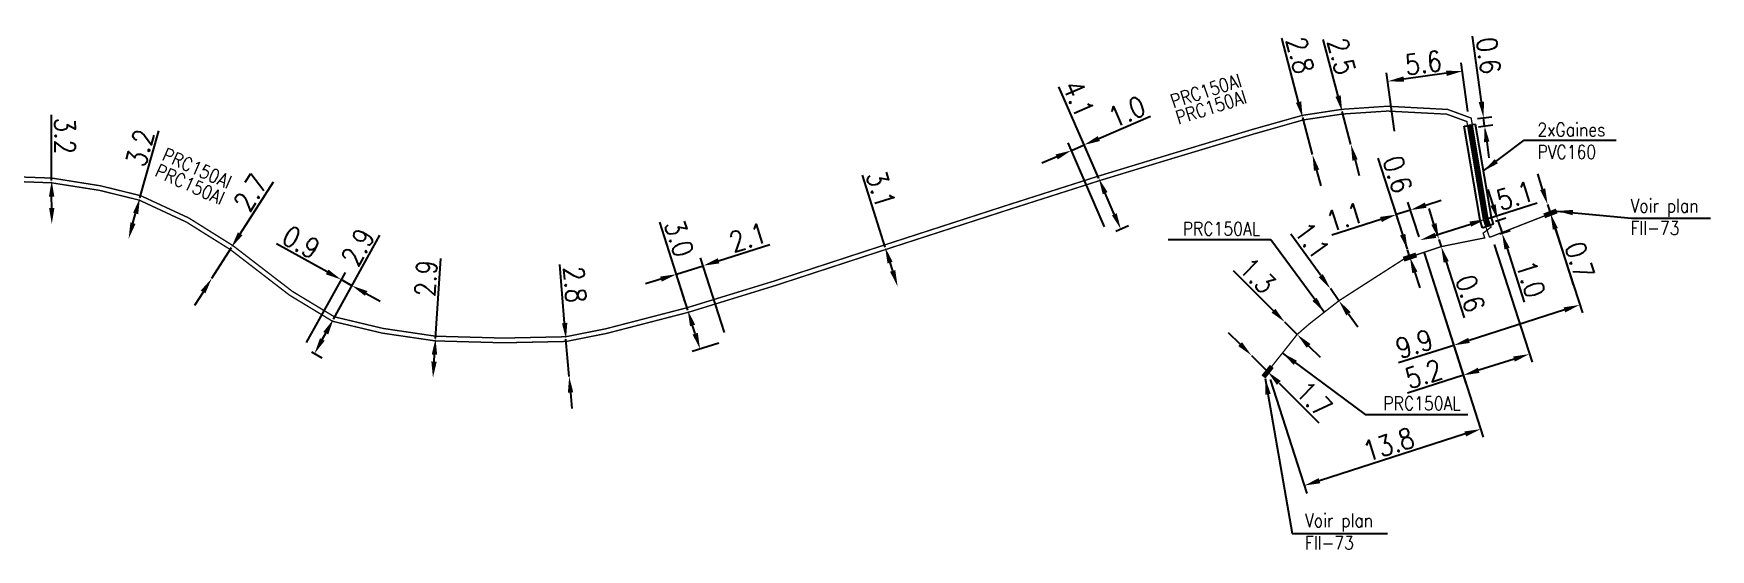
# Model space of a CAD drawing. Header units: millimetres. Extents: x 113190 to 114000, y 149000 to 149995.
# Drawn here: x 113842.7 to 113967.5, y 149484.8 to 149523.2 of the extents above; entities that cross this region are included whole.
import ezdxf
from ezdxf.enums import TextEntityAlignment as Align

# ---------------------------------------------------------------- set-up
doc = ezdxf.new("R2010")
doc.units = ezdxf.units.MM
doc.header["$PDMODE"] = 34
doc.layers.get('0').update_dxf_attribs({"linetype": 'CONTINUOUS'})
doc.layers.get('DEFPOINTS').update_dxf_attribs({"linetype": 'CONTINUOUS'})
for name, color, linetype in [('M_130', 3, 'M_ST_15'), ('M_300', 7, 'CONTINUOUS'), ('M_400', 7, 'CONTINUOUS')]:
    doc.layers.add(name, color=color, linetype=linetype)
doc.styles.get("Standard").update_dxf_attribs({"font": 'romans.shx', "width": 0.85})
doc.linetypes.add('M_ST_15', pattern='A,5,-0.3,["XX",Standard,S=1,R=0,X=0,Y=-0.5],-2.5', length=7.8)
doc.dimstyles.get("Standard").update_dxf_attribs({"dimtxt": 1.5, "dimasz": 1.2, "dimexe": 0.625, "dimexo": 0.625, "dimgap": 0.25, "dimtad": 1, "dimdec": 1, "dimzin": 0, "dimdsep": 46, "dimtxsty": 'Standard', "dimcen": -0.5, "dimadec": 0, "dimazin": 0, "dimtfac": 1, "dimtdec": 1, "dimtmove": 0, "dimatfit": 3, "dimfxl": 0, "dimtolj": 1, "dimtzin": 0, "dimarcsym": 0})

# ---------------------------------------------------------------- blocks, each defined once
blk = doc.blocks.new('M_300_03')
at = {"color": 0, "linetype": 'Continuous'}
blk.add_solid([(-1, 0.375), (-1, -0.375), (1, 0.375), (1, -0.375)], dxfattribs=at)
at = {"color": 0, "linetype": 'Continuous', "width": 0.75, "flags": 3}
for tag, p in [('DEF_LEG', (0, -5)), ('DEF_COUP', (0, -7.5)), ('DEF_TYPE', (0, -10))]:
    blk.add_attdef(tag, text='', height=1.2, dxfattribs=at).set_placement(p, align=Align.MIDDLE)
blk = doc.blocks.new('*D110')
at = {"layer": 'DEFPOINTS', "color": 0, "linetype": 'Continuous', "transparency": 16777216}
for p in [(113955.4, 149510.49), (113955.4, 149510.49), (113955.61, 149509.83)]:
    blk.add_point(p, dxfattribs=at)
at = {"layer": 'M_300', "color": 0, "linetype": 'Continuous', "lineweight": -2, "transparency": 16777216}
for p, q in [((113955.03, 149511.64), (113954.67, 149512.78)), ((113955.4, 149510.49), (113955.61, 149509.83)), ((113955.98, 149508.68), (113957.31, 149504.52))]:
    blk.add_line(p, q, dxfattribs=at)
at = {"layer": 'M_300', "color": 0, "linetype": 'Continuous', "transparency": 16777216}
for points in [[(113955.22, 149511.7), (113954.84, 149511.57), (113955.4, 149510.49)], [(113956.17, 149508.74), (113955.79, 149508.62), (113955.61, 149509.83)]]:
    blk.add_solid(points, dxfattribs=at)
at = {"layer": 'M_300', "color": 0, "linetype": 'Continuous', "transparency": 16777216, "insert": (113957.78, 149506.33), "char_height": 1.5, "attachment_point": 5, "rotation": 287.7581}
blk.add_mtext('\\A1;0.7', dxfattribs=at)
blk = doc.blocks.new('*D111')
at = {"layer": 'DEFPOINTS', "color": 0, "linetype": 'Continuous', "transparency": 16777216}
for p in [(113947.31, 149507.9), (113947.31, 149507.9), (113947.48, 149507.36)]:
    blk.add_point(p, dxfattribs=at)
at = {"layer": 'M_130', "color": 0, "linetype": 'Continuous', "lineweight": -2, "transparency": 16777216}
for p, q in [((113946.94, 149509.04), (113946.58, 149510.19)), ((113947.31, 149507.9), (113947.48, 149507.36)), ((113947.85, 149506.22), (113949.18, 149502.05))]:
    blk.add_line(p, q, dxfattribs=at)
at = {"layer": 'M_130', "color": 0, "linetype": 'Continuous', "transparency": 16777216}
for points in [[(113947.13, 149509.11), (113946.75, 149508.98), (113947.31, 149507.9)], [(113948.04, 149506.28), (113947.66, 149506.16), (113947.48, 149507.36)]]:
    blk.add_solid(points, dxfattribs=at)
at = {"layer": 'M_130', "color": 0, "linetype": 'Continuous', "transparency": 16777216, "insert": (113949.65, 149503.87), "char_height": 1.5, "attachment_point": 5, "rotation": 287.7581}
blk.add_mtext('\\A1;0.6', dxfattribs=at)
blk = doc.blocks.new('*D112')
at = {"layer": 'DEFPOINTS', "color": 0, "linetype": 'Continuous', "transparency": 16777216}
for p in [(113944.98, 149507.11), (113944.98, 149507.11), (113945.15, 149506.58)]:
    blk.add_point(p, dxfattribs=at)
at = {"layer": 'M_300', "color": 0, "linetype": 'Continuous', "lineweight": -2, "transparency": 16777216}
for p, q in [((113944.62, 149508.25), (113942.79, 149513.94)), ((113945.15, 149506.58), (113944.98, 149507.11)), ((113945.52, 149505.43), (113945.88, 149504.29))]:
    blk.add_line(p, q, dxfattribs=at)
at = {"layer": 'M_300', "color": 0, "linetype": 'Continuous', "transparency": 16777216}
for points in [[(113944.81, 149508.31), (113944.42, 149508.19), (113944.98, 149507.11)], [(113945.71, 149505.5), (113945.33, 149505.37), (113945.15, 149506.58)]]:
    blk.add_solid(points, dxfattribs=at)
at = {"layer": 'M_300', "color": 0, "linetype": 'Continuous', "transparency": 16777216, "insert": (113944.23, 149512.74), "char_height": 1.5, "attachment_point": 5, "rotation": 287.7581}
blk.add_mtext('\\A1;0.6', dxfattribs=at)
blk = doc.blocks.new('*D113')
at = {"layer": 'DEFPOINTS', "color": 0, "linetype": 'Continuous', "transparency": 16777216}
for p in [(113939.23, 149504.23), (113939.23, 149504.23), (113939.87, 149503.33)]:
    blk.add_point(p, dxfattribs=at)
at = {"layer": 'M_130', "color": 0, "linetype": 'Continuous', "lineweight": -2, "transparency": 16777216}
for p, q in [((113938.52, 149505.2), (113936.28, 149508.29)), ((113939.87, 149503.33), (113939.23, 149504.23)), ((113940.58, 149502.36), (113941.28, 149501.39))]:
    blk.add_line(p, q, dxfattribs=at)
at = {"layer": 'M_130', "color": 0, "linetype": 'Continuous', "transparency": 16777216}
for points in [[(113938.68, 149505.31), (113938.36, 149505.08), (113939.23, 149504.23)], [(113940.74, 149502.48), (113940.41, 149502.24), (113939.87, 149503.33)]]:
    blk.add_solid(points, dxfattribs=at)
at = {"layer": 'M_130', "color": 0, "linetype": 'Continuous', "transparency": 16777216, "insert": (113937.86, 149507.82), "char_height": 1.5, "attachment_point": 5, "rotation": 305.9217}
blk.add_mtext('\\A1;1.1', dxfattribs=at)
blk = doc.blocks.new('*D114')
at = {"layer": 'DEFPOINTS', "color": 0, "linetype": 'Continuous', "transparency": 16777216}
for p in [(113935.84, 149501.74), (113935.84, 149501.74), (113936.76, 149500.82)]:
    blk.add_point(p, dxfattribs=at)
at = {"layer": 'M_130', "color": 0, "linetype": 'Continuous', "lineweight": -2, "transparency": 16777216}
for p, q in [((113934.99, 149502.59), (113932.03, 149505.55)), ((113936.76, 149500.82), (113935.84, 149501.74)), ((113937.61, 149499.97), (113938.46, 149499.12))]:
    blk.add_line(p, q, dxfattribs=at)
at = {"layer": 'M_130', "color": 0, "linetype": 'Continuous', "transparency": 16777216}
for points in [[(113935.14, 149502.73), (113934.85, 149502.45), (113935.84, 149501.74)], [(113937.75, 149500.11), (113937.47, 149499.83), (113936.76, 149500.82)]]:
    blk.add_solid(points, dxfattribs=at)
at = {"layer": 'M_130', "color": 0, "linetype": 'Continuous', "transparency": 16777216, "insert": (113933.8, 149505.2), "char_height": 1.5, "attachment_point": 5, "rotation": 314.9629}
blk.add_mtext('\\A1;1.3', dxfattribs=at)
blk = doc.blocks.new('*D115')
at = {"layer": 'DEFPOINTS', "color": 0, "linetype": 'Continuous', "transparency": 16777216}
for p in [(113933.36, 149499.26), (113933.36, 149499.26), (113934.56, 149498.05)]:
    blk.add_point(p, dxfattribs=at)
at = {"layer": 'M_300', "color": 0, "linetype": 'Continuous', "lineweight": -2, "transparency": 16777216}
for p, q in [((113932.51, 149500.1), (113931.66, 149500.95)), ((113933.36, 149499.26), (113934.56, 149498.05)), ((113935.41, 149497.2), (113938.37, 149494.24))]:
    blk.add_line(p, q, dxfattribs=at)
at = {"layer": 'M_300', "color": 0, "linetype": 'Continuous', "transparency": 16777216}
for points in [[(113932.65, 149500.25), (113932.37, 149499.96), (113933.36, 149499.26)], [(113935.55, 149497.35), (113935.26, 149497.06), (113934.56, 149498.05)]]:
    blk.add_solid(points, dxfattribs=at)
at = {"layer": 'M_300', "color": 0, "linetype": 'Continuous', "transparency": 16777216, "insert": (113938.02, 149496), "char_height": 1.5, "attachment_point": 5, "rotation": 314.9629}
blk.add_mtext('\\A1;1.7', dxfattribs=at)
blk = doc.blocks.new('*D116')
at = {"layer": 'DEFPOINTS', "color": 0, "linetype": 'Continuous', "transparency": 16777216}
for p in [(113951.24, 149508.11), (113946.02, 149507.49), (113949.13, 149497.78)]:
    blk.add_point(p, dxfattribs=at)
at = {"layer": 'M_130', "color": 0, "linetype": 'Continuous', "lineweight": -2, "transparency": 16777216}
for p, q in [((113946.21, 149506.89), (113949.32, 149497.18)), ((113951.43, 149507.51), (113954.24, 149498.76)), ((113949.13, 149497.78), (113944.96, 149496.45)), ((113952.9, 149498.99), (113950.27, 149498.15))]:
    blk.add_line(p, q, dxfattribs=at)
at = {"layer": 'M_130', "color": 0, "linetype": 'Continuous', "transparency": 16777216}
for points in [[(113952.84, 149499.18), (113952.96, 149498.8), (113954.05, 149499.36)], [(113950.21, 149498.34), (113950.33, 149497.96), (113949.13, 149497.78)]]:
    blk.add_solid(points, dxfattribs=at)
at = {"layer": 'M_130', "color": 0, "linetype": 'Continuous', "transparency": 16777216, "insert": (113946.17, 149497.88), "char_height": 1.5, "attachment_point": 5, "rotation": 17.7581}
blk.add_mtext('\\A1;5.2', dxfattribs=at)
blk = doc.blocks.new('*D117')
at = {"layer": 'DEFPOINTS', "color": 0, "linetype": 'Continuous', "transparency": 16777216}
for p in [(113955.61, 149509.83), (113946.02, 149507.49), (113948.41, 149500.01)]:
    blk.add_point(p, dxfattribs=at)
at = {"layer": 'M_300', "color": 0, "linetype": 'Continuous', "lineweight": -2, "transparency": 16777216}
for p, q in [((113955.8, 149509.23), (113957.99, 149502.42)), ((113946.21, 149506.89), (113948.6, 149499.42)), ((113956.65, 149502.65), (113949.55, 149500.38)), ((113948.41, 149500.01), (113944.31, 149498.7))]:
    blk.add_line(p, q, dxfattribs=at)
at = {"layer": 'M_300', "color": 0, "linetype": 'Continuous', "transparency": 16777216}
for points in [[(113956.59, 149502.84), (113956.71, 149502.46), (113957.79, 149503.02)], [(113949.49, 149500.57), (113949.61, 149500.19), (113948.41, 149500.01)]]:
    blk.add_solid(points, dxfattribs=at)
at = {"layer": 'M_300', "color": 0, "linetype": 'Continuous', "transparency": 16777216, "insert": (113945.48, 149500.12), "char_height": 1.5, "attachment_point": 5, "rotation": 17.7581}
blk.add_mtext('\\A1;9.9', dxfattribs=at)
blk = doc.blocks.new('*D118')
at = {"layer": 'DEFPOINTS', "color": 0, "linetype": 'Continuous', "transparency": 16777216}
for p in [(113946.02, 149507.49), (113934.56, 149498.05), (113937.28, 149489.57)]:
    blk.add_point(p, dxfattribs=at)
at = {"layer": 'M_300', "color": 0, "linetype": 'Continuous', "lineweight": -2, "transparency": 16777216}
for p, q in [((113946.21, 149506.89), (113950.6, 149493.18)), ((113934.75, 149497.46), (113937.47, 149488.97)), ((113949.27, 149493.41), (113938.42, 149489.93))]:
    blk.add_line(p, q, dxfattribs=at)
at = {"layer": 'M_300', "color": 0, "linetype": 'Continuous', "transparency": 16777216}
for points in [[(113949.21, 149493.6), (113949.33, 149493.22), (113950.41, 149493.77)], [(113938.36, 149490.12), (113938.48, 149489.74), (113937.28, 149489.57)]]:
    blk.add_solid(points, dxfattribs=at)
at = {"layer": 'M_300', "color": 0, "linetype": 'Continuous', "transparency": 16777216, "insert": (113943.57, 149492.63), "char_height": 1.5, "attachment_point": 5, "rotation": 17.7581}
blk.add_mtext('\\A1;13.8', dxfattribs=at)
blk = doc.blocks.new('*D119')
at = {"layer": 'DEFPOINTS', "color": 0, "linetype": 'Continuous', "transparency": 16777216}
for p in [(113950.94, 149509.06), (113951.7, 149509.31), (113951.24, 149508.11)]:
    blk.add_point(p, dxfattribs=at)
at = {"layer": 'M_130', "color": 0, "linetype": 'Continuous', "lineweight": -2, "transparency": 16777216}
for p, q in [((113951.34, 149510.45), (113950.97, 149511.6)), ((113951.53, 149509.25), (113952.3, 149509.5)), ((113951.7, 149509.31), (113952.01, 149508.35)), ((113951.84, 149508.3), (113952.61, 149508.55)), ((113952.38, 149507.21), (113953.65, 149503.22))]:
    blk.add_line(p, q, dxfattribs=at)
at = {"layer": 'M_130', "color": 0, "linetype": 'Continuous', "transparency": 16777216}
for points in [[(113951.53, 149510.51), (113951.15, 149510.39), (113951.7, 149509.31)], [(113952.57, 149507.27), (113952.19, 149507.15), (113952.01, 149508.35)]]:
    blk.add_solid(points, dxfattribs=at)
at = {"layer": 'M_130', "color": 0, "linetype": 'Continuous', "transparency": 16777216, "insert": (113954.15, 149504.95), "char_height": 1.5, "attachment_point": 5, "rotation": 287.7581}
blk.add_mtext('\\A1;1.0', dxfattribs=at)
blk = doc.blocks.new('*D120')
at = {"layer": 'DEFPOINTS', "color": 0, "linetype": 'Continuous', "transparency": 16777216}
for p in [(113950.79, 149509.4), (113945.9, 149507.84), (113946.02, 149507.49)]:
    blk.add_point(p, dxfattribs=at)
at = {"layer": 'M_130', "color": 0, "linetype": 'Continuous', "lineweight": -2, "transparency": 16777216}
for p, q in [((113950.79, 149509.4), (113954.61, 149510.63)), ((113947.05, 149508.2), (113949.65, 149509.04)), ((113945.83, 149508.08), (113945.71, 149508.43))]:
    blk.add_line(p, q, dxfattribs=at)
at = {"layer": 'M_130', "color": 0, "linetype": 'Continuous', "transparency": 16777216}
for points in [[(113949.59, 149509.23), (113949.71, 149508.85), (113950.79, 149509.4)], [(113946.99, 149508.39), (113947.11, 149508.01), (113945.9, 149507.84)]]:
    blk.add_solid(points, dxfattribs=at)
at = {"layer": 'M_130', "color": 0, "linetype": 'Continuous', "transparency": 16777216, "insert": (113952.97, 149511.15), "char_height": 1.5, "attachment_point": 5, "rotation": 17.7581}
blk.add_mtext('\\A1;5.1', dxfattribs=at)
blk = doc.blocks.new('*D121')
at = {"layer": 'DEFPOINTS', "color": 0, "linetype": 'Continuous', "transparency": 16777216}
for p in [(113943.51, 149519.67), (113949.55, 149516.8), (113944.09, 149515.34)]:
    blk.add_point(p, dxfattribs=at)
at = {"layer": 'M_130', "color": 0, "linetype": 'Continuous', "lineweight": -2, "transparency": 16777216}
for p, q in [((113944.01, 149515.96), (113943.42, 149520.29)), ((113947.87, 149520.26), (113944.69, 149519.83)), ((113949.47, 149517.42), (113948.97, 149521.04))]:
    blk.add_line(p, q, dxfattribs=at)
at = {"layer": 'M_130', "color": 0, "linetype": 'Continuous', "transparency": 16777216}
for points in [[(113947.84, 149520.46), (113947.89, 149520.06), (113949.06, 149520.42)], [(113944.67, 149520.03), (113944.72, 149519.63), (113943.51, 149519.67)]]:
    blk.add_solid(points, dxfattribs=at)
at = {"layer": 'M_130', "color": 0, "linetype": 'Continuous', "transparency": 16777216, "insert": (113946.15, 149521.04), "char_height": 1.5, "attachment_point": 5, "rotation": 7.7442}
blk.add_mtext('\\A1;5.6', dxfattribs=at)
blk = doc.blocks.new('*D122')
at = {"layer": 'DEFPOINTS', "color": 0, "linetype": 'Continuous', "transparency": 16777216}
for p in [(113949.55, 149516.8), (113949.63, 149516.2), (113950.71, 149516.34)]:
    blk.add_point(p, dxfattribs=at)
at = {"layer": 'M_130', "color": 0, "linetype": 'Continuous', "lineweight": -2, "transparency": 16777216}
for p, q in [((113950.47, 149518.14), (113949.8, 149523.02)), ((113950.17, 149516.89), (113951.25, 149517.03)), ((113950.71, 149516.34), (113950.63, 149516.95)), ((113950.25, 149516.28), (113951.33, 149516.43)), ((113950.87, 149515.15), (113951.03, 149513.96))]:
    blk.add_line(p, q, dxfattribs=at)
at = {"layer": 'M_130', "color": 0, "linetype": 'Continuous', "transparency": 16777216}
for points in [[(113950.67, 149518.16), (113950.27, 149518.11), (113950.63, 149516.95)], [(113951.07, 149515.18), (113950.67, 149515.13), (113950.71, 149516.34)]]:
    blk.add_solid(points, dxfattribs=at)
at = {"layer": 'M_130', "color": 0, "linetype": 'Continuous', "transparency": 16777216, "insert": (113951.01, 149521.58), "char_height": 1.5, "attachment_point": 5, "rotation": 277.7442}
blk.add_mtext('\\A1;0.6', dxfattribs=at)
blk = doc.blocks.new('*D123')
at = {"layer": 'DEFPOINTS', "color": 0, "linetype": 'Continuous', "transparency": 16777216}
for p in [(113940.11, 149517.41), (113940.76, 149514.97), (113940.76, 149514.97)]:
    blk.add_point(p, dxfattribs=at)
at = {"layer": 'M_130', "color": 0, "linetype": 'Continuous', "lineweight": -2, "transparency": 16777216}
for p, q in [((113939.81, 149518.57), (113938.69, 149522.79)), ((113940.76, 149514.97), (113940.11, 149517.41)), ((113941.07, 149513.81), (113941.37, 149512.65))]:
    blk.add_line(p, q, dxfattribs=at)
at = {"layer": 'M_130', "color": 0, "linetype": 'Continuous', "transparency": 16777216}
for points in [[(113940, 149518.62), (113939.61, 149518.52), (113940.11, 149517.41)], [(113941.26, 149513.86), (113940.87, 149513.75), (113940.76, 149514.97)]]:
    blk.add_solid(points, dxfattribs=at)
at = {"layer": 'M_130', "color": 0, "linetype": 'Continuous', "transparency": 16777216, "insert": (113940.06, 149521.52), "char_height": 1.5, "attachment_point": 5, "rotation": 284.8181}
blk.add_mtext('\\A1;2.5', dxfattribs=at)
blk = doc.blocks.new('*D124')
at = {"layer": 'DEFPOINTS', "color": 0, "linetype": 'Continuous', "transparency": 16777216}
for p in [(113937.17, 149516.96), (113937.9, 149514.21), (113937.9, 149514.21)]:
    blk.add_point(p, dxfattribs=at)
at = {"layer": 'M_130', "color": 0, "linetype": 'Continuous', "lineweight": -2, "transparency": 16777216}
for p, q in [((113936.87, 149518.12), (113935.61, 149522.88)), ((113937.9, 149514.21), (113937.17, 149516.96)), ((113938.21, 149513.05), (113938.51, 149511.89))]:
    blk.add_line(p, q, dxfattribs=at)
at = {"layer": 'M_130', "color": 0, "linetype": 'Continuous', "transparency": 16777216}
for points in [[(113937.06, 149518.17), (113936.67, 149518.07), (113937.17, 149516.96)], [(113938.4, 149513.1), (113938.01, 149513), (113937.9, 149514.21)]]:
    blk.add_solid(points, dxfattribs=at)
at = {"layer": 'M_130', "color": 0, "linetype": 'Continuous', "transparency": 16777216, "insert": (113936.98, 149521.6), "char_height": 1.5, "attachment_point": 5, "rotation": 284.8181}
blk.add_mtext('\\A1;2.8', dxfattribs=at)
blk = doc.blocks.new('*D125')
at = {"layer": 'DEFPOINTS', "color": 0, "linetype": 'Continuous', "transparency": 16777216}
for p in [(113921.99, 149512.44), (113922.68, 149508.26), (113923.63, 149508.67)]:
    blk.add_point(p, dxfattribs=at)
at = {"layer": 'M_130', "color": 0, "linetype": 'Continuous', "lineweight": -2, "transparency": 16777216}
for p, q in [((113921.99, 149512.44), (113919.02, 149519.25)), ((113923.15, 149509.77), (113922.47, 149511.34)), ((113923.26, 149508.51), (113924.2, 149508.92))]:
    blk.add_line(p, q, dxfattribs=at)
at = {"layer": 'M_130', "color": 0, "linetype": 'Continuous', "transparency": 16777216}
for points in [[(113922.65, 149511.42), (113922.29, 149511.26), (113921.99, 149512.44)], [(113923.33, 149509.85), (113922.97, 149509.69), (113923.63, 149508.67)]]:
    blk.add_solid(points, dxfattribs=at)
at = {"layer": 'M_130', "color": 0, "linetype": 'Continuous', "transparency": 16777216, "insert": (113920.5, 149518.36), "char_height": 1.5, "attachment_point": 5, "rotation": 293.5348}
blk.add_mtext('\\A1;4.1', dxfattribs=at)
blk = doc.blocks.new('*D126')
at = {"layer": 'DEFPOINTS', "color": 0, "linetype": 'Continuous', "transparency": 16777216}
for p in [(113920.9, 149514.93), (113921.99, 149512.44), (113922.68, 149508.26)]:
    blk.add_point(p, dxfattribs=at)
at = {"layer": 'M_130', "color": 0, "linetype": 'Continuous', "lineweight": -2, "transparency": 16777216}
for p, q in [((113922, 149515.41), (113925.85, 149517.08)), ((113921.74, 149513.01), (113920.65, 149515.5)), ((113918.86, 149514.04), (113917.76, 149513.56)), ((113922.43, 149508.83), (113919.71, 149515.09)), ((113919.96, 149514.52), (113920.9, 149514.93))]:
    blk.add_line(p, q, dxfattribs=at)
at = {"layer": 'M_130', "color": 0, "linetype": 'Continuous', "transparency": 16777216}
for points in [[(113921.92, 149515.59), (113922.08, 149515.22), (113920.9, 149514.93)], [(113918.78, 149514.22), (113918.94, 149513.85), (113919.96, 149514.52)]]:
    blk.add_solid(points, dxfattribs=at)
at = {"layer": 'M_130', "color": 0, "linetype": 'Continuous', "transparency": 16777216, "insert": (113924.08, 149517.4), "char_height": 1.5, "attachment_point": 5, "rotation": 23.5348}
blk.add_mtext('\\A1;1.0', dxfattribs=at)
blk = doc.blocks.new('*D127')
at = {"layer": 'DEFPOINTS', "color": 0, "linetype": 'Continuous', "transparency": 16777216}
for p in [(113891.4, 149502.64), (113891.4, 149502.64), (113894.32, 149500.37)]:
    blk.add_point(p, dxfattribs=at)
at = {"layer": 'M_130', "color": 0, "linetype": 'Continuous', "lineweight": -2, "transparency": 16777216}
for p, q in [((113891.4, 149502.64), (113889.33, 149509.19)), ((113891.96, 149500.88), (113891.76, 149501.49)), ((113893.72, 149500.18), (113891.72, 149499.55))]:
    blk.add_line(p, q, dxfattribs=at)
at = {"layer": 'M_130', "color": 0, "linetype": 'Continuous', "transparency": 16777216}
for points in [[(113891.95, 149501.55), (113891.57, 149501.43), (113891.4, 149502.64)], [(113892.15, 149500.94), (113891.76, 149500.82), (113892.32, 149499.74)]]:
    blk.add_solid(points, dxfattribs=at)
at = {"layer": 'M_130', "color": 0, "linetype": 'Continuous', "transparency": 16777216, "insert": (113890.76, 149507.98), "char_height": 1.5, "attachment_point": 5, "rotation": 287.5741}
blk.add_mtext('\\A1;3.0', dxfattribs=at)
blk = doc.blocks.new('*D128')
at = {"layer": 'DEFPOINTS', "color": 0, "linetype": 'Continuous', "transparency": 16777216}
for p in [(113892.55, 149505.94), (113891.4, 149502.64), (113894.32, 149500.37)]:
    blk.add_point(p, dxfattribs=at)
at = {"layer": 'M_130', "color": 0, "linetype": 'Continuous', "lineweight": -2, "transparency": 16777216}
for p, q in [((113894.13, 149500.97), (113892.36, 149506.53)), ((113893.7, 149506.3), (113897.52, 149507.51)), ((113891.21, 149503.23), (113890.37, 149505.9)), ((113890.56, 149505.3), (113892.55, 149505.94)), ((113889.41, 149504.94), (113888.27, 149504.58))]:
    blk.add_line(p, q, dxfattribs=at)
at = {"layer": 'M_130', "color": 0, "linetype": 'Continuous', "transparency": 16777216}
for points in [[(113889.35, 149505.13), (113889.47, 149504.75), (113890.56, 149505.3)], [(113893.64, 149506.49), (113893.76, 149506.11), (113892.55, 149505.94)]]:
    blk.add_solid(points, dxfattribs=at)
at = {"layer": 'M_130', "color": 0, "linetype": 'Continuous', "transparency": 16777216, "insert": (113895.88, 149508.04), "char_height": 1.5, "attachment_point": 5, "rotation": 17.5741}
blk.add_mtext('\\A1;2.1', dxfattribs=at)
blk = doc.blocks.new('*D129')
at = {"layer": 'DEFPOINTS', "color": 0, "linetype": 'Continuous', "transparency": 16777216}
for p in [(113906.09, 149507.32), (113907.02, 149504.4), (113907.02, 149504.4)]:
    blk.add_point(p, dxfattribs=at)
at = {"layer": 'M_130', "color": 0, "linetype": 'Continuous', "lineweight": -2, "transparency": 16777216}
for p, q in [((113906.09, 149507.32), (113904.4, 149512.67)), ((113906.66, 149505.55), (113906.46, 149506.17))]:
    blk.add_line(p, q, dxfattribs=at)
at = {"layer": 'M_130', "color": 0, "linetype": 'Continuous', "transparency": 16777216}
for points in [[(113906.65, 149506.23), (113906.27, 149506.11), (113906.09, 149507.32)], [(113906.85, 149505.61), (113906.46, 149505.49), (113907.02, 149504.4)]]:
    blk.add_solid(points, dxfattribs=at)
at = {"layer": 'M_130', "color": 0, "linetype": 'Continuous', "transparency": 16777216, "insert": (113905.78, 149511.63), "char_height": 1.5, "attachment_point": 5, "rotation": 287.5741}
blk.add_mtext('\\A1;3.1', dxfattribs=at)
blk = doc.blocks.new('*D130')
at = {"layer": 'DEFPOINTS', "color": 0, "linetype": 'Continuous', "transparency": 16777216}
for p in [(113857.44, 149507.3), (113855.98, 149505), (113855.98, 149505)]:
    blk.add_point(p, dxfattribs=at)
at = {"layer": 'M_130', "color": 0, "linetype": 'Continuous', "lineweight": -2, "transparency": 16777216}
for p, q in [((113858.09, 149508.31), (113860.57, 149512.19)), ((113855.98, 149505), (113857.44, 149507.3)), ((113855.33, 149503.98), (113854.69, 149502.97))]:
    blk.add_line(p, q, dxfattribs=at)
at = {"layer": 'M_130', "color": 0, "linetype": 'Continuous', "transparency": 16777216}
for points in [[(113857.92, 149508.42), (113858.26, 149508.2), (113857.44, 149507.3)], [(113855.16, 149504.09), (113855.5, 149503.88), (113855.98, 149505)]]:
    blk.add_solid(points, dxfattribs=at)
at = {"layer": 'M_130', "color": 0, "linetype": 'Continuous', "transparency": 16777216, "insert": (113858.87, 149511.39), "char_height": 1.5, "attachment_point": 5, "rotation": 57.4681}
blk.add_mtext('\\A1;2.7', dxfattribs=at)
blk = doc.blocks.new('*D131')
at = {"layer": 'DEFPOINTS', "color": 0, "linetype": 'Continuous', "transparency": 16777216}
for p in [(113850.63, 149510.98), (113849.79, 149507.95), (113849.79, 149507.95)]:
    blk.add_point(p, dxfattribs=at)
at = {"layer": 'M_130', "color": 0, "linetype": 'Continuous', "lineweight": -2, "transparency": 16777216}
for p, q in [((113850.63, 149510.98), (113852.03, 149515.97)), ((113850.11, 149509.11), (113850.31, 149509.83))]:
    blk.add_line(p, q, dxfattribs=at)
at = {"layer": 'M_130', "color": 0, "linetype": 'Continuous', "transparency": 16777216}
for points in [[(113850.12, 149509.88), (113850.5, 149509.77), (113850.63, 149510.98)], [(113849.92, 149509.16), (113850.3, 149509.05), (113849.79, 149507.95)]]:
    blk.add_solid(points, dxfattribs=at)
at = {"layer": 'M_130', "color": 0, "linetype": 'Continuous', "transparency": 16777216, "insert": (113850.64, 149514.71), "char_height": 1.5, "attachment_point": 5, "rotation": 74.3702}
blk.add_mtext('\\A1;3.2', dxfattribs=at)
blk = doc.blocks.new('*D132')
at = {"layer": 'DEFPOINTS', "color": 0, "linetype": 'Continuous', "transparency": 16777216}
for p in [(113844.06, 149512.28), (113844.07, 149509.04), (113844.07, 149509.04)]:
    blk.add_point(p, dxfattribs=at)
at = {"layer": 'M_130', "color": 0, "linetype": 'Continuous', "lineweight": -2, "transparency": 16777216}
for p, q in [((113844.06, 149512.28), (113844.04, 149517.18)), ((113844.07, 149510.24), (113844.06, 149511.08))]:
    blk.add_line(p, q, dxfattribs=at)
at = {"layer": 'M_130', "color": 0, "linetype": 'Continuous', "transparency": 16777216}
for points in [[(113844.26, 149511.08), (113843.86, 149511.08), (113844.06, 149512.28)], [(113844.27, 149510.24), (113843.87, 149510.24), (113844.07, 149509.04)]]:
    blk.add_solid(points, dxfattribs=at)
at = {"layer": 'M_130', "color": 0, "linetype": 'Continuous', "transparency": 16777216, "insert": (113845.05, 149515.6), "char_height": 1.5, "attachment_point": 5, "rotation": 270.2246}
blk.add_mtext('\\A1;3.2', dxfattribs=at)
blk = doc.blocks.new('*D151')
at = {"layer": 'DEFPOINTS', "color": 0, "linetype": 'Continuous', "transparency": 16777216}
for p in [(113865.04, 149501.96), (113865.04, 149501.96), (113862.84, 149499.82)]:
    blk.add_point(p, dxfattribs=at)
at = {"layer": 'M_130', "color": 0, "linetype": 'Continuous', "lineweight": -2, "transparency": 16777216}
for p, q in [((113865.04, 149501.96), (113868.48, 149508.2)), ((113864.2, 149500.44), (113864.46, 149500.91)), ((113863.39, 149499.52), (113864.17, 149499.09))]:
    blk.add_line(p, q, dxfattribs=at)
at = {"layer": 'M_130', "color": 0, "linetype": 'Continuous', "transparency": 16777216}
for points in [[(113864.28, 149501.01), (113864.64, 149500.82), (113865.04, 149501.96)], [(113864.03, 149500.54), (113864.38, 149500.35), (113863.62, 149499.39)]]:
    blk.add_solid(points, dxfattribs=at)
at = {"layer": 'M_130', "color": 0, "linetype": 'Continuous', "transparency": 16777216, "insert": (113866.85, 149507.32), "char_height": 1.5, "attachment_point": 5, "rotation": 61.1187}
blk.add_mtext('\\A1;2.9', dxfattribs=at)
blk = doc.blocks.new('*D152')
at = {"layer": 'DEFPOINTS', "color": 0, "linetype": 'Continuous', "transparency": 16777216}
for p in [(113865.61, 149504.9), (113865.04, 149501.96), (113862.73, 149499.66)]:
    blk.add_point(p, dxfattribs=at)
at = {"layer": 'M_130', "color": 0, "linetype": 'Continuous', "lineweight": -2, "transparency": 16777216}
for p, q in [((113864.56, 149505.48), (113860.79, 149507.56)), ((113863.03, 149500.21), (113865.92, 149505.44)), ((113865.34, 149502.51), (113866.72, 149505)), ((113866.41, 149504.45), (113865.61, 149504.9)), ((113867.47, 149503.88), (113868.52, 149503.3))]:
    blk.add_line(p, q, dxfattribs=at)
at = {"layer": 'M_130', "color": 0, "linetype": 'Continuous', "transparency": 16777216}
for points in [[(113864.66, 149505.65), (113864.47, 149505.3), (113865.61, 149504.9)], [(113867.56, 149504.05), (113867.37, 149503.7), (113866.41, 149504.45)]]:
    blk.add_solid(points, dxfattribs=at)
at = {"layer": 'M_130', "color": 0, "linetype": 'Continuous', "transparency": 16777216, "insert": (113862.63, 149507.68), "char_height": 1.5, "attachment_point": 5, "rotation": 331.1187}
blk.add_mtext('\\A1;0.9', dxfattribs=at)
blk = doc.blocks.new('*D153')
at = {"layer": 'DEFPOINTS', "color": 0, "linetype": 'Continuous', "transparency": 16777216}
for p in [(113872.63, 149500.52), (113872.44, 149497.6), (113872.44, 149497.6)]:
    blk.add_point(p, dxfattribs=at)
at = {"layer": 'M_130', "color": 0, "linetype": 'Continuous', "lineweight": -2, "transparency": 16777216}
for p, q in [((113872.63, 149500.52), (113873.02, 149506.48)), ((113872.52, 149498.8), (113872.55, 149499.32))]:
    blk.add_line(p, q, dxfattribs=at)
at = {"layer": 'M_130', "color": 0, "linetype": 'Continuous', "transparency": 16777216}
for points in [[(113872.35, 149499.33), (113872.75, 149499.31), (113872.63, 149500.52)], [(113872.32, 149498.81), (113872.72, 149498.79), (113872.44, 149497.6)]]:
    blk.add_solid(points, dxfattribs=at)
at = {"layer": 'M_130', "color": 0, "linetype": 'Continuous', "transparency": 16777216, "insert": (113871.92, 149505), "char_height": 1.5, "attachment_point": 5, "rotation": 86.2716}
blk.add_mtext('\\A1;2.9', dxfattribs=at)
blk = doc.blocks.new('*D154')
at = {"layer": 'DEFPOINTS', "color": 0, "linetype": 'Continuous', "transparency": 16777216}
for p in [(113882.34, 149500.48), (113882.58, 149497.69), (113882.58, 149497.69)]:
    blk.add_point(p, dxfattribs=at)
at = {"layer": 'M_130', "color": 0, "linetype": 'Continuous', "lineweight": -2, "transparency": 16777216}
for p, q in [((113882.24, 149501.67), (113881.88, 149506.03)), ((113882.58, 149497.69), (113882.34, 149500.48)), ((113882.68, 149496.49), (113882.78, 149495.3))]:
    blk.add_line(p, q, dxfattribs=at)
at = {"layer": 'M_130', "color": 0, "linetype": 'Continuous', "transparency": 16777216}
for points in [[(113882.44, 149501.69), (113882.04, 149501.65), (113882.34, 149500.48)], [(113882.88, 149496.51), (113882.48, 149496.48), (113882.58, 149497.69)]]:
    blk.add_solid(points, dxfattribs=at)
at = {"layer": 'M_130', "color": 0, "linetype": 'Continuous', "transparency": 16777216, "insert": (113883.01, 149504.53), "char_height": 1.5, "attachment_point": 5, "rotation": 274.7782}
blk.add_mtext('\\A1;2.8', dxfattribs=at)
blk = doc.blocks.new('*D159')
at = {"layer": 'DEFPOINTS', "color": 0, "linetype": 'Continuous', "transparency": 16777216}
for p in [(113945.19, 149510.08), (113945.15, 149506.58), (113946.02, 149507.49)]:
    blk.add_point(p, dxfattribs=at)
at = {"layer": 'M_300', "color": 0, "linetype": 'Continuous', "lineweight": -2, "transparency": 16777216}
for p, q in [((113944.96, 149507.17), (113943.95, 149510.34)), ((113945.83, 149508.08), (113945, 149510.67)), ((113946.33, 149510.44), (113947.47, 149510.81)), ((113942.99, 149509.38), (113939.35, 149508.21)), ((113945.19, 149510.08), (113944.14, 149509.74))]:
    blk.add_line(p, q, dxfattribs=at)
at = {"layer": 'M_300', "color": 0, "linetype": 'Continuous', "transparency": 16777216}
for points in [[(113946.27, 149510.64), (113946.39, 149510.25), (113945.19, 149510.08)], [(113942.93, 149509.57), (113943.06, 149509.19), (113944.14, 149509.74)]]:
    blk.add_solid(points, dxfattribs=at)
at = {"layer": 'M_300', "color": 0, "linetype": 'Continuous', "transparency": 16777216, "insert": (113940.3, 149509.56), "char_height": 1.5, "attachment_point": 5, "rotation": 17.7581}
blk.add_mtext('\\A1;1.1', dxfattribs=at)

msp = doc.modelspace()

# ---------------------------------------------------------------- linework, layer by layer
at = {"layer": 'M_130', "linetype": 'Continuous', "ltscale": 0.5, "const_width": 0.1, "flags": 128}
for points in [[(113945.62, 149506.74), (113947.48, 149507.36), (113950.72, 149508.01), (113950.6, 149508.36), (113951.19, 149508.81), (113950.96, 149509.45), (113949.71, 149516.93), (113947.97, 149517.57), (113943.48, 149517.81), (113940.09, 149517.58), (113937.14, 149517.13), (113933.35, 149516.06), (113927.43, 149514.27), (113921.94, 149512.6), (113915.14, 149510.43), (113906.04, 149507.48), (113897.81, 149504.79), (113891.35, 149502.81), (113885.29, 149501.24), (113882.32, 149500.65), (113877.67, 149500.55), (113872.64, 149500.69), (113868.72, 149501.27), (113865.11, 149502.13), (113861.97, 149504.03), (113857.54, 149507.44), (113854.25, 149509.5), (113850.69, 149511.15), (113847.68, 149511.89), (113844.08, 149512.46), (113839.6, 149512.62)], [(113955.15, 149509.64), (113951.24, 149508.11), (113951.07, 149508.07), (113950.62, 149509.36), (113949.39, 149516.67), (113947.89, 149517.22), (113943.48, 149517.45), (113940.13, 149517.23), (113937.21, 149516.79), (113933.45, 149515.72), (113927.53, 149513.94), (113922.04, 149512.27), (113915.25, 149510.1), (113906.15, 149507.15), (113897.91, 149504.46), (113891.45, 149502.47), (113885.37, 149500.9), (113882.36, 149500.3), (113877.67, 149500.2), (113872.61, 149500.34), (113868.66, 149500.92), (113864.97, 149501.8), (113861.77, 149503.74), (113857.34, 149507.15), (113854.08, 149509.19), (113850.58, 149510.82), (113847.61, 149511.55), (113844.04, 149512.11), (113839.61, 149512.27)]]:
    msp.add_lwpolyline(points, dxfattribs=at)
at = {"layer": 'M_130', "const_width": 0.1, "flags": 128}
msp.add_lwpolyline([(113934.87, 149498.44), (113936.76, 149500.82), (113937.67, 149501.61), (113939.87, 149503.33), (113944.68, 149506.42)], dxfattribs=at)
at = {"layer": 'M_400', "color": 7, "linetype": 'CONTINUOUS'}
for p, q in [((113949.19, 149516.32), (113949.44, 149516.36)), ((113950.38, 149509.3), (113949.19, 149516.32)), ((113949.68, 149516.4), (113949.44, 149516.36)), ((113949.54, 149516.38), (113949.79, 149516.42)), ((113950.73, 149509.4), (113949.54, 149516.38)), ((113950.87, 149509.42), (113949.68, 149516.4)), ((113950.04, 149516.46), (113949.79, 149516.42)), ((113951.22, 149509.52), (113950.04, 149516.46)), ((113950.56, 149508.77), (113950.38, 149509.3)), ((113950.89, 149508.88), (113950.73, 149509.4)), ((113951.03, 149508.94), (113950.87, 149509.42)), ((113951.37, 149509.04), (113951.13, 149508.96)), ((113951.37, 149509.04), (113951.22, 149509.52)), ((113950.56, 149508.77), (113950.8, 149508.85)), ((113951.03, 149508.94), (113950.8, 149508.85)), ((113950.89, 149508.88), (113951.13, 149508.96))]:
    msp.add_line(p, q, dxfattribs=at)

# ---------------------------------------------------------------- block references
at = {"layer": 'M_300'}
for p, xscale, yscale, zscale, rotation in [((113955.61, 149509.83), 0.5000000000000003, 0.5000000000000003, 0.5000000000000003, 21.44090125506759), ((113945.15, 149506.58), 0.499999999999997, 0.499999999999997, 0.499999999999997, 18.50820457935824), ((113934.56, 149498.05), 0.5000000000000019, 0.5000000000000019, 0.5000000000000019, 51.37855898787359)]:
    msp.add_blockref('M_300_03', p, dxfattribs=dict(at, xscale=xscale, yscale=yscale, zscale=zscale, rotation=rotation))

# ---------------------------------------------------------------- texts
at = {"layer": 'M_130', "linetype": 'Continuous', "width": 0.85}
for rotation, p in [(17.5291, (113927.53, 149517.67)), (17.5291, (113927.91, 149516.45)), (336.1195, (113852.19, 149513.83)), (336.1195, (113851.66, 149512.63))]:
    msp.add_text('PRC150Al', height=1, rotation=rotation, dxfattribs=at).set_placement(p)
at = {"layer": 'M_130', "linetype": 'Continuous', "char_height": 1, "attachment_point": 9}
for insert in [(113934, 149508.19), (113948.93, 149495.19)]:
    msp.add_mtext('\\A1;PRC150AL', dxfattribs=dict(at, insert=insert))
at = {"layer": 'M_300', "linetype": 'Continuous', "char_height": 1, "attachment_point": 1}
for insert in [(113961.57, 149510.91), (113937.34, 149487.48)]:
    msp.add_mtext('\\A1;Voir plan\\PFII-73', dxfattribs=dict(at, insert=insert))
at = {"layer": 'M_400', "linetype": 'Continuous', "insert": (113954.64, 149516.57), "char_height": 1, "attachment_point": 1}
msp.add_mtext('\\A1;2xGaines\\PPVC160', dxfattribs=at)

# ---------------------------------------------------------------- dimensions: what is measured, and where the dimension line sits
at = {"layer": 'M_130', "linetype": 'Continuous'}
for base, p1, p2, angle, picture, middle in [((113937.9, 149514.21), (113937.17, 149516.96), (113937.9, 149514.21), 284.8181, '*D124', (113936.01, 149521.34)), ((113940.76, 149514.97), (113940.11, 149517.41), (113940.76, 149514.97), 284.8181, '*D123', (113939.09, 149521.26)), ((113950.71, 149516.34), (113949.55, 149516.8), (113949.63, 149516.2), 277.7442, '*D122', (113950.02, 149521.45)), ((113943.51, 149519.67), (113949.55, 149516.8), (113944.09, 149515.34), 7.7442, '*D121', (113946.28, 149520.05)), ((113923.63, 149508.67), (113921.99, 149512.44), (113922.68, 149508.26), 293.5348, '*D125', (113919.58, 149517.97)), ((113920.9, 149514.93), (113922.68, 149508.26), (113921.99, 149512.44), 203.5348, '*D126', (113924.47, 149516.48)), ((113844.07, 149509.04), (113844.06, 149512.28), (113844.07, 149509.04), 270.2246, '*D132', (113844.05, 149515.59)), ((113849.7859, 149507.9494), (113850.6349, 149510.9839), (113849.7859, 149507.9494), 254.3702, '*D131', (113851.6024, 149514.4422)), ((113855.98, 149505), (113857.44, 149507.3), (113855.98, 149505), 237.4681, '*D130', (113859.72, 149510.86)), ((113907.02, 149504.4), (113906.09, 149507.32), (113907.02, 149504.4), 287.5741, '*D129', (113904.82, 149511.33)), ((113945.9, 149507.84), (113950.79, 149509.4), (113946.02, 149507.49), 17.7581, '*D120', (113953.27, 149510.2)), ((113951.7, 149509.31), (113951.24, 149508.11), (113950.94, 149509.06), 107.7581, '*D119', (113953.2, 149504.65)), ((113865.61, 149504.9), (113865.04, 149501.96), (113862.73, 149499.66), 331.1187, '*D152', (113862.15, 149506.81)), ((113865.04, 149501.96), (113862.84, 149499.82), (113865.04, 149501.96), 241.1187, '*D151', (113867.73, 149506.83)), ((113892.55, 149505.94), (113891.4, 149502.64), (113894.32, 149500.37), 197.5741, '*D128', (113896.18, 149507.09)), ((113891.4, 149502.64), (113894.32, 149500.37), (113891.4, 149502.64), 287.5741, '*D127', (113889.8, 149507.67)), ((113939.23, 149504.23), (113939.87, 149503.33), (113939.23, 149504.23), 125.9217, '*D113', (113937.05, 149507.23)), ((113947.31, 149507.9), (113947.48, 149507.36), (113947.31, 149507.9), 107.7581, '*D111', (113948.7, 149503.56)), ((113949.13, 149497.78), (113951.24, 149508.11), (113946.02, 149507.49), 17.7581, '*D116', (113946.47, 149496.93)), ((113935.84, 149501.74), (113936.76, 149500.82), (113935.84, 149501.74), 134.9629, '*D114', (113933.09, 149504.49)), ((113872.44, 149497.6), (113872.63, 149500.52), (113872.44, 149497.6), 266.2716, '*D153', (113872.92, 149504.93)), ((113882.58, 149497.69), (113882.34, 149500.48), (113882.58, 149497.69), 274.7782, '*D154', (113882.01, 149504.45))]:
    dim = msp.add_linear_dim(base=base, p1=p1, p2=p2, angle=angle, dimstyle='Standard', dxfattribs=at)
    dim.commit()
    dim.dimension.update_dxf_attribs({"geometry": picture, "text_midpoint": middle, "dimtype": 160})
at = {"layer": 'M_300', "linetype": 'Continuous'}
for base, p1, p2, angle, picture, middle in [((113944.98, 149507.11), (113945.15, 149506.58), (113944.98, 149507.11), 107.7581, '*D112', (113943.28, 149512.43)), ((113955.4, 149510.49), (113955.61, 149509.83), (113955.4, 149510.49), 107.7581, '*D110', (113956.83, 149506.03)), ((113945.19, 149510.08), (113945.15, 149506.58), (113946.02, 149507.49), 17.7581, '*D159', (113940.6, 149508.61)), ((113948.411, 149500.0109), (113955.6141, 149509.8251), (113946.0164, 149507.4879), 17.7581, '*D117', (113945.7869, 149499.1706)), ((113937.28, 149489.57), (113946.02, 149507.49), (113934.56, 149498.05), 17.7581, '*D118', (113943.88, 149491.68)), ((113933.36, 149499.26), (113934.56, 149498.05), (113933.36, 149499.26), 134.9629, '*D115', (113937.31, 149495.3))]:
    dim = msp.add_linear_dim(base=base, p1=p1, p2=p2, angle=angle, dimstyle='Standard', dxfattribs=at)
    dim.commit()
    dim.dimension.update_dxf_attribs({"geometry": picture, "text_midpoint": middle, "dimtype": 160})

# ---------------------------------------------------------------- leaders
at = {"layer": 'M_130', "linetype": 'Continuous', "annotation_type": 0, "has_hookline": 1, "text_width": 6.19}
for points, hookline_direction in [([(113938.77, 149502.47), (113934.8, 149507.87), (113933.6, 149507.87)], 1), ([(113935.66, 149499.43), (113941.81, 149494.87), (113943.01, 149494.87)], 0)]:
    msp.add_leader(points, dimstyle='Standard', dxfattribs=dict(at, hookline_direction=hookline_direction))
at = {"layer": 'M_300', "linetype": 'Continuous', "annotation_type": 0, "has_hookline": 1, "hookline_direction": 0, "text_width": 5.63}
for points in [[(113956.08, 149510.01), (113961.64, 149509.48)], [(113934.39, 149497.55), (113936.4, 149486), (113937.6, 149486)]]:
    msp.add_leader(points, dimstyle='Standard', dxfattribs=at)
at = {"layer": 'M_400', "linetype": 'Continuous', "annotation_type": 0, "has_hookline": 1, "hookline_direction": 0, "text_width": 5.38}
msp.add_leader([(113950.63, 149512.99), (113953.66, 149515.29), (113954.86, 149515.29)], dimstyle='Standard', override={"dimgap": 0.25, "dimtad": 1}, dxfattribs=at)

doc.saveas('drawing.dxf')
